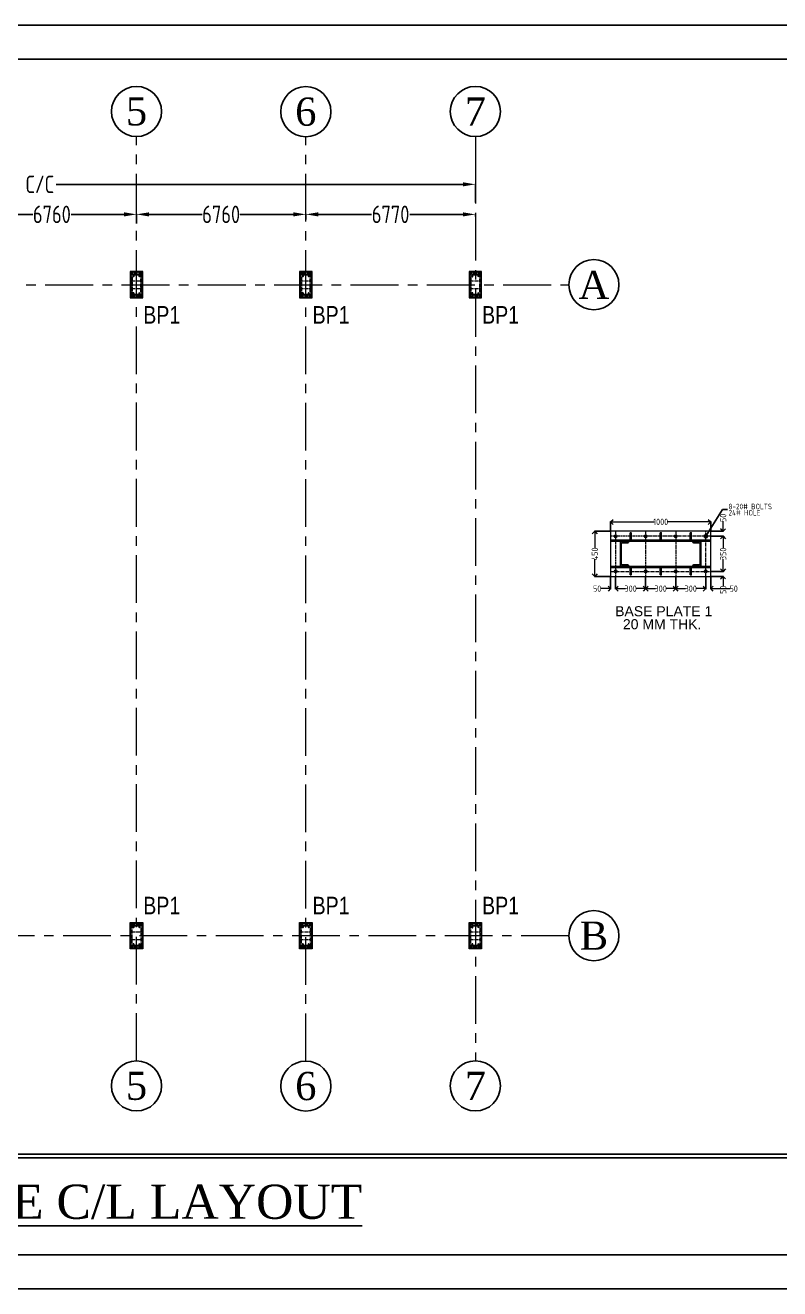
# Model space of a CAD drawing. Header units: millimetres. Extents: x 3470347 to 5996549, y -3470518 to 17149644.
# Drawn here: x 4746616 to 4776740, y 6948529 to 6998991 of the extents above; entities that cross this region are included whole.
import ezdxf
from ezdxf.enums import TextEntityAlignment as Align

# ---------------------------------------------------------------- set-up
doc = ezdxf.new("R2010")
doc.units = ezdxf.units.MM
doc.header["$MEASUREMENT"] = 0
doc.header["$PDMODE"] = 35
doc.header["$PDSIZE"] = -5
doc.linetypes.add('CENTER', pattern=[50.8, 31.75, -6.35, 6.35, -6.35])
doc.linetypes.add('CENTERX2', pattern=[4, 2.5, -0.5, 0.5, -0.5])
doc.layers.get('0').update_dxf_attribs({"linetype": 'CONTINUOUS', "lineweight": 25})
doc.layers.get('DEFPOINTS').update_dxf_attribs({"linetype": 'CONTINUOUS', "lineweight": 25})
for name, color, linetype, lineweight in [('CENTER', 8, 'CENTER', 0), ('GB', 2, 'CONTINUOUS', 20), ('rDIMension', 1, 'CONTINUOUS', 18), ('rRCC 1', 3, 'CONTINUOUS', 25), ('SHEET', 7, 'CONTINUOUS', 15)]:
    doc.layers.add(name, color=color, linetype=linetype, lineweight=lineweight)
for name, color, linetype in [('CP', 2, 'CONTINUOUS'), ('GB PB', 1, 'CONTINUOUS'), ('YQ_AXIS', 4, 'CONTINUOUS')]:
    doc.layers.add(name, color=color, linetype=linetype)
doc.styles.add('Aerial', font='times.ttf')
doc.styles.add('Arial', font='arial.ttf', dxfattribs={"height": 0.2})
doc.styles.add('DIM', font='geniso.shx', dxfattribs={"width": 0.85})
doc.styles.add('YQ_DIM', font='ARCHS.SHX', dxfattribs={"width": 0.8, "bigfont": 'HZDX.SHX'})
doc.dimstyles.new('ST-100', dxfattribs={"dimscale": 100, "dimtxt": 7, "dimasz": 5, "dimexe": 0.18, "dimexo": 0.0625, "dimgap": 0.2, "dimtad": 0, "dimdec": 0, "dimzin": 0, "dimdsep": 46, "dimtxsty": 'DIM', "dimblk": 'OPEN90', "dimcen": 0.09, "dimclrd": 256, "dimclrt": 7, "dimadec": 0, "dimazin": 0, "dimtfac": 1, "dimtdec": 0, "dimtofl": 0, "dimtmove": 0, "dimatfit": 3, "dimldrblk": 'OPEN90', "dimfxl": 1, "dimtolj": 1, "dimtzin": 0, "dimlwd": -1, "dimarcsym": 0})
doc.dimstyles.new('ST-25', dxfattribs={"dimscale": 100, "dimtxt": 2.5, "dimasz": 2, "dimexe": 0.18, "dimexo": 0.0625, "dimgap": 0.2, "dimtad": 0, "dimdec": 0, "dimlfac": 0.25, "dimzin": 0, "dimdsep": 46, "dimtxsty": 'DIM', "dimblk": 'OPEN90', "dimcen": 0.09, "dimclrd": 256, "dimclrt": 7, "dimadec": 0, "dimazin": 0, "dimtfac": 1, "dimtdec": 0, "dimtofl": 0, "dimtmove": 0, "dimatfit": 3, "dimldrblk": 'OPEN90', "dimfxl": 1, "dimtolj": 1, "dimtzin": 0, "dimlwd": -1, "dimarcsym": 0})

# ---------------------------------------------------------------- blocks, each defined once
blk = doc.blocks.new('*D641')
at = {"layer": 'DEFPOINTS', "color": 0}
for p in [(4744298, 6991265), (4751058, 6991438), (4751058, 6991073)]:
    blk.add_point(p, dxfattribs=at)
at = {"layer": 'GB PB', "color": 0, "lineweight": -2}
for p, q in [((4744298, 6991271), (4744298, 6991456)), ((4751058, 6991079), (4751058, 6991456))]:
    blk.add_line(p, q, dxfattribs=at)
at = {"layer": 'GB PB'}
for p, q in [((4744798, 6991438), (4746914, 6991438)), ((4750558, 6991438), (4748442, 6991438))]:
    blk.add_line(p, q, dxfattribs=at)
for points in [[(4744798, 6991521), (4744798, 6991355), (4744298, 6991438)], [(4750558, 6991355), (4750558, 6991521), (4751058, 6991438)]]:
    blk.add_solid(points, dxfattribs=at)
at = {"layer": 'GB PB', "color": 7, "insert": (4747678, 6991438), "char_height": 700, "attachment_point": 5, "style": 'DIM'}
blk.add_mtext('\\A1;6760', dxfattribs=at)
blk = doc.blocks.new('_Open90')
at = {"color": 0, "linetype": 'ByBlock', "lineweight": -2}
for p, q in [((0, 0), (-1, 0)), ((-0.5, 0.5), (0, 0)), ((0, 0), (-0.5, -0.5))]:
    blk.add_line(p, q, dxfattribs=at)
blk = doc.blocks.new('*D642')
at = {"layer": 'DEFPOINTS', "color": 0}
for p in [(4751058, 6991073), (4757818, 6991438), (4757818, 6991225)]:
    blk.add_point(p, dxfattribs=at)
at = {"layer": 'GB PB', "color": 0, "lineweight": -2}
for p, q in [((4751058, 6991079), (4751058, 6991456)), ((4757818, 6991231), (4757818, 6991456))]:
    blk.add_line(p, q, dxfattribs=at)
at = {"layer": 'GB PB'}
for p, q in [((4751558, 6991438), (4753674, 6991438)), ((4757318, 6991438), (4755202, 6991438))]:
    blk.add_line(p, q, dxfattribs=at)
for points in [[(4751558, 6991521), (4751558, 6991355), (4751058, 6991438)], [(4757318, 6991355), (4757318, 6991521), (4757818, 6991438)]]:
    blk.add_solid(points, dxfattribs=at)
at = {"layer": 'GB PB', "color": 7, "insert": (4754438, 6991438), "char_height": 700, "attachment_point": 5, "style": 'DIM'}
blk.add_mtext('\\A1;6760', dxfattribs=at)
blk = doc.blocks.new('*D643')
at = {"layer": 'DEFPOINTS', "color": 0}
for p in [(4757818, 6991225), (4764588, 6991438), (4764588, 6991344)]:
    blk.add_point(p, dxfattribs=at)
at = {"layer": 'GB PB', "color": 0, "lineweight": -2}
for p, q in [((4757818, 6991231), (4757818, 6991456)), ((4764588, 6991350), (4764588, 6991456))]:
    blk.add_line(p, q, dxfattribs=at)
at = {"layer": 'GB PB'}
for p, q in [((4758318, 6991438), (4760439, 6991438)), ((4764088, 6991438), (4761967, 6991438))]:
    blk.add_line(p, q, dxfattribs=at)
for points in [[(4758318, 6991521), (4758318, 6991355), (4757818, 6991438)], [(4764088, 6991355), (4764088, 6991521), (4764588, 6991438)]]:
    blk.add_solid(points, dxfattribs=at)
at = {"layer": 'GB PB', "color": 7, "insert": (4761203, 6991438), "char_height": 700, "attachment_point": 5, "style": 'DIM'}
blk.add_mtext('\\A1;6770', dxfattribs=at)
blk = doc.blocks.new('*D644')
at = {"layer": 'DEFPOINTS', "color": 0}
for p in [(4764588, 6992638), (4724588, 6991907), (4764588, 6991907)]:
    blk.add_point(p, dxfattribs=at)
at = {"layer": 'GB PB', "color": 0, "lineweight": -2}
for p, q in [((4724588, 6991913), (4724588, 6992656)), ((4764588, 6991913), (4764588, 6992656))]:
    blk.add_line(p, q, dxfattribs=at)
at = {"layer": 'GB PB'}
for p, q in [((4725088, 6992638), (4741325, 6992638)), ((4764088, 6992638), (4747851, 6992638))]:
    blk.add_line(p, q, dxfattribs=at)
for points in [[(4725088, 6992722), (4725088, 6992555), (4724588, 6992638)], [(4764088, 6992555), (4764088, 6992722), (4764588, 6992638)]]:
    blk.add_solid(points, dxfattribs=at)
at = {"layer": 'GB PB', "color": 7, "insert": (4744588, 6992638), "char_height": 700, "attachment_point": 5, "style": 'DIM'}
blk.add_mtext('\\A1;40000 COLUMN C/C', dxfattribs=at)
blk = doc.blocks.new('*D645')
at = {"layer": 'DEFPOINTS', "color": 0}
for p in [(4773987, 6979158), (4769987, 6978780), (4773987, 6978780)]:
    blk.add_point(p, dxfattribs=at)
at = {"layer": 'rDIMension', "color": 0, "lineweight": -2}
for p, q in [((4769987, 6978786), (4769987, 6979176)), ((4773987, 6978786), (4773987, 6979176))]:
    blk.add_line(p, q, dxfattribs=at)
at = {"layer": 'rDIMension'}
for p, q in [((4770187, 6979158), (4771722, 6979158)), ((4773787, 6979158), (4772251, 6979158))]:
    blk.add_line(p, q, dxfattribs=at)
at = {"layer": 'rDIMension', "xscale": 200, "yscale": 200, "zscale": 200, "rotation": 180}
blk.add_blockref('_Open90', (4769987, 6979158), dxfattribs=at)
at = {"layer": 'rDIMension', "xscale": 200, "yscale": 200, "zscale": 200}
blk.add_blockref('_Open90', (4773987, 6979158), dxfattribs=at)
at = {"layer": 'rDIMension', "color": 7, "insert": (4771987, 6979158), "char_height": 250, "attachment_point": 5, "style": 'DIM'}
blk.add_mtext('\\A1;1000', dxfattribs=at)
blk = doc.blocks.new('*D646')
at = {"layer": 'DEFPOINTS', "color": 0}
for p in [(4769987, 6978780), (4769356, 6976980), (4769987, 6976980)]:
    blk.add_point(p, dxfattribs=at)
at = {"layer": 'rDIMension', "color": 0, "lineweight": -2}
for p, q in [((4769981, 6978780), (4769338, 6978780)), ((4769981, 6976980), (4769338, 6976980))]:
    blk.add_line(p, q, dxfattribs=at)
at = {"layer": 'rDIMension'}
for p, q in [((4769356, 6978580), (4769356, 6978102)), ((4769356, 6977180), (4769356, 6977658))]:
    blk.add_line(p, q, dxfattribs=at)
at = {"layer": 'rDIMension', "xscale": 200, "yscale": 200, "zscale": 200}
for p, rotation in [((4769356, 6978780), 90), ((4769356, 6976980), 270)]:
    blk.add_blockref('_Open90', p, dxfattribs=dict(at, rotation=rotation))
at = {"layer": 'rDIMension', "color": 7, "insert": (4769356, 6977880), "char_height": 250, "attachment_point": 5, "rotation": 90, "style": 'DIM'}
blk.add_mtext('\\A1;450', dxfattribs=at)
blk = doc.blocks.new('*D647')
at = {"layer": 'DEFPOINTS', "color": 0}
for p in [(4773987, 6978780), (4773987, 6978580), (4774480, 6978780)]:
    blk.add_point(p, dxfattribs=at)
at = {"layer": 'rDIMension'}
for p, q in [((4774480, 6978980), (4774480, 6979180)), ((4774480, 6978380), (4774480, 6978180))]:
    blk.add_line(p, q, dxfattribs=at)
at = {"layer": 'rDIMension', "color": 0, "lineweight": -2}
for p, q in [((4773993, 6978780), (4774498, 6978780)), ((4773993, 6978580), (4774498, 6978580))]:
    blk.add_line(p, q, dxfattribs=at)
at = {"layer": 'rDIMension', "xscale": 200, "yscale": 200, "zscale": 200}
for p, rotation in [((4774480, 6978780), 270), ((4774480, 6978580), 90)]:
    blk.add_blockref('_Open90', p, dxfattribs=dict(at, rotation=rotation))
at = {"layer": 'rDIMension', "color": 7, "insert": (4774480, 6979317), "char_height": 250, "attachment_point": 5, "rotation": 90, "style": 'DIM'}
blk.add_mtext('\\A1;50', dxfattribs=at)
blk = doc.blocks.new('*D648')
at = {"layer": 'DEFPOINTS', "color": 0}
for p in [(4773987, 6978580), (4773987, 6977180), (4774480, 6977180)]:
    blk.add_point(p, dxfattribs=at)
at = {"layer": 'rDIMension', "color": 0, "lineweight": -2}
for p, q in [((4773993, 6978580), (4774498, 6978580)), ((4773993, 6977180), (4774498, 6977180))]:
    blk.add_line(p, q, dxfattribs=at)
at = {"layer": 'rDIMension'}
for p, q in [((4774480, 6978380), (4774480, 6978092)), ((4774480, 6977380), (4774480, 6977669))]:
    blk.add_line(p, q, dxfattribs=at)
at = {"layer": 'rDIMension', "xscale": 200, "yscale": 200, "zscale": 200}
for p, rotation in [((4774480, 6978580), 90), ((4774480, 6977180), 270)]:
    blk.add_blockref('_Open90', p, dxfattribs=dict(at, rotation=rotation))
at = {"layer": 'rDIMension', "color": 7, "insert": (4774480, 6977880), "char_height": 250, "attachment_point": 5, "rotation": 90, "style": 'DIM'}
blk.add_mtext('\\A1;350', dxfattribs=at)
blk = doc.blocks.new('*D649')
at = {"layer": 'DEFPOINTS', "color": 0}
for p in [(4773987, 6977180), (4773987, 6976980), (4774480, 6976980)]:
    blk.add_point(p, dxfattribs=at)
at = {"layer": 'rDIMension'}
for p, q in [((4774480, 6977380), (4774480, 6977580)), ((4774480, 6976780), (4774480, 6976580))]:
    blk.add_line(p, q, dxfattribs=at)
at = {"layer": 'rDIMension', "color": 0, "lineweight": -2}
for p, q in [((4773993, 6977180), (4774498, 6977180)), ((4773993, 6976980), (4774498, 6976980))]:
    blk.add_line(p, q, dxfattribs=at)
at = {"layer": 'rDIMension', "xscale": 200, "yscale": 200, "zscale": 200}
for p, rotation in [((4774480, 6977180), 270), ((4774480, 6976980), 90)]:
    blk.add_blockref('_Open90', p, dxfattribs=dict(at, rotation=rotation))
at = {"layer": 'rDIMension', "color": 7, "insert": (4774480, 6976443), "char_height": 250, "attachment_point": 5, "rotation": 90, "style": 'DIM'}
blk.add_mtext('\\A1;50', dxfattribs=at)
blk = doc.blocks.new('*D650')
at = {"layer": 'DEFPOINTS', "color": 0}
for p in [(4773787, 6976980), (4773987, 6976980), (4773987, 6976490)]:
    blk.add_point(p, dxfattribs=at)
at = {"layer": 'rDIMension', "color": 0, "lineweight": -2}
for p, q in [((4773787, 6976974), (4773787, 6976472)), ((4773987, 6976974), (4773987, 6976472))]:
    blk.add_line(p, q, dxfattribs=at)
at = {"layer": 'rDIMension'}
for p, q in [((4773587, 6976490), (4773387, 6976490)), ((4774187, 6976490), (4774764, 6976490))]:
    blk.add_line(p, q, dxfattribs=at)
at = {"layer": 'rDIMension', "xscale": 200, "yscale": 200, "zscale": 200}
blk.add_blockref('_Open90', (4773787, 6976490), dxfattribs=at)
at = {"layer": 'rDIMension', "xscale": 200, "yscale": 200, "zscale": 200, "rotation": 180}
blk.add_blockref('_Open90', (4773987, 6976490), dxfattribs=at)
at = {"layer": 'rDIMension', "color": 7, "insert": (4774901, 6976490), "char_height": 250, "attachment_point": 5, "style": 'DIM'}
blk.add_mtext('\\A1;50', dxfattribs=at)
blk = doc.blocks.new('*D651')
at = {"layer": 'DEFPOINTS', "color": 0}
for p in [(4772587, 6976980), (4773787, 6976980), (4773787, 6976490)]:
    blk.add_point(p, dxfattribs=at)
at = {"layer": 'rDIMension', "color": 0, "lineweight": -2}
for p, q in [((4772587, 6976974), (4772587, 6976472)), ((4773787, 6976974), (4773787, 6976472))]:
    blk.add_line(p, q, dxfattribs=at)
at = {"layer": 'rDIMension'}
for p, q in [((4772787, 6976490), (4772975, 6976490)), ((4773587, 6976490), (4773398, 6976490))]:
    blk.add_line(p, q, dxfattribs=at)
at = {"layer": 'rDIMension', "xscale": 200, "yscale": 200, "zscale": 200, "rotation": 180}
blk.add_blockref('_Open90', (4772587, 6976490), dxfattribs=at)
at = {"layer": 'rDIMension', "xscale": 200, "yscale": 200, "zscale": 200}
blk.add_blockref('_Open90', (4773787, 6976490), dxfattribs=at)
at = {"layer": 'rDIMension', "color": 7, "insert": (4773187, 6976490), "char_height": 250, "attachment_point": 5, "style": 'DIM'}
blk.add_mtext('\\A1;300', dxfattribs=at)
blk = doc.blocks.new('*D652')
at = {"layer": 'DEFPOINTS', "color": 0}
for p in [(4771387, 6976980), (4772587, 6976974), (4772587, 6976490)]:
    blk.add_point(p, dxfattribs=at)
at = {"layer": 'rDIMension', "color": 0, "lineweight": -2}
for p, q in [((4771387, 6976974), (4771387, 6976472)), ((4772587, 6976968), (4772587, 6976472))]:
    blk.add_line(p, q, dxfattribs=at)
at = {"layer": 'rDIMension'}
for p, q in [((4771587, 6976490), (4771775, 6976490)), ((4772387, 6976490), (4772198, 6976490))]:
    blk.add_line(p, q, dxfattribs=at)
at = {"layer": 'rDIMension', "xscale": 200, "yscale": 200, "zscale": 200, "rotation": 180}
blk.add_blockref('_Open90', (4771387, 6976490), dxfattribs=at)
at = {"layer": 'rDIMension', "xscale": 200, "yscale": 200, "zscale": 200}
blk.add_blockref('_Open90', (4772587, 6976490), dxfattribs=at)
at = {"layer": 'rDIMension', "color": 7, "insert": (4771987, 6976490), "char_height": 250, "attachment_point": 5, "style": 'DIM'}
blk.add_mtext('\\A1;300', dxfattribs=at)
blk = doc.blocks.new('*D653')
at = {"layer": 'DEFPOINTS', "color": 0}
for p in [(4770187, 6976980), (4771387, 6976980), (4771387, 6976490)]:
    blk.add_point(p, dxfattribs=at)
at = {"layer": 'rDIMension', "color": 0, "lineweight": -2}
for p, q in [((4770187, 6976974), (4770187, 6976472)), ((4771387, 6976974), (4771387, 6976472))]:
    blk.add_line(p, q, dxfattribs=at)
at = {"layer": 'rDIMension'}
for p, q in [((4770387, 6976490), (4770575, 6976490)), ((4771187, 6976490), (4770998, 6976490))]:
    blk.add_line(p, q, dxfattribs=at)
at = {"layer": 'rDIMension', "xscale": 200, "yscale": 200, "zscale": 200, "rotation": 180}
blk.add_blockref('_Open90', (4770187, 6976490), dxfattribs=at)
at = {"layer": 'rDIMension', "xscale": 200, "yscale": 200, "zscale": 200}
blk.add_blockref('_Open90', (4771387, 6976490), dxfattribs=at)
at = {"layer": 'rDIMension', "color": 7, "insert": (4770787, 6976490), "char_height": 250, "attachment_point": 5, "style": 'DIM'}
blk.add_mtext('\\A1;300', dxfattribs=at)
blk = doc.blocks.new('*D654')
at = {"layer": 'DEFPOINTS', "color": 0}
for p in [(4769987, 6976980), (4770187, 6976980), (4770187, 6976490)]:
    blk.add_point(p, dxfattribs=at)
at = {"layer": 'rDIMension', "color": 0, "lineweight": -2}
for p, q in [((4769987, 6976974), (4769987, 6976472)), ((4770187, 6976974), (4770187, 6976472))]:
    blk.add_line(p, q, dxfattribs=at)
at = {"layer": 'rDIMension'}
for p, q in [((4769787, 6976490), (4769587, 6976490)), ((4770387, 6976490), (4770587, 6976490))]:
    blk.add_line(p, q, dxfattribs=at)
at = {"layer": 'rDIMension', "xscale": 200, "yscale": 200, "zscale": 200}
blk.add_blockref('_Open90', (4769987, 6976490), dxfattribs=at)
at = {"layer": 'rDIMension', "xscale": 200, "yscale": 200, "zscale": 200, "rotation": 180}
blk.add_blockref('_Open90', (4770187, 6976490), dxfattribs=at)
at = {"layer": 'rDIMension', "color": 7, "insert": (4769450, 6976490), "char_height": 250, "attachment_point": 5, "style": 'DIM'}
blk.add_mtext('\\A1;50', dxfattribs=at)

msp = doc.modelspace()

# ---------------------------------------------------------------- hatches: boundary and pattern name
at = {"transparency": 33554559}
h = msp.add_hatch(color=1, dxfattribs=at)
h.dxf.hatch_style = 1
h.paths.add_polyline_path([(4751182.78, 6989029.27), (4750932.78, 6989029.27), (4750932.78, 6988949.27), (4750936.88, 6988949.27, 0.41421356), (4750946.88, 6988959.27), (4750946.88, 6989012.17, -0.41421356), (4750956.88, 6989022.17), (4751158.68, 6989022.17, -0.41421356), (4751168.68, 6989012.17), (4751168.68, 6988959.27, 0.41421356), (4751178.68, 6988949.27), (4751182.78, 6988949.27)])
h = msp.add_hatch(color=1, dxfattribs=at)
h.dxf.hatch_style = 1
h.paths.add_polyline_path([(4757942.78, 6989029.27), (4757692.78, 6989029.27), (4757692.78, 6988949.27), (4757696.88, 6988949.27, 0.41421356), (4757706.88, 6988959.27), (4757706.88, 6989012.17, -0.41421356), (4757716.88, 6989022.17), (4757918.68, 6989022.17, -0.41421356), (4757928.68, 6989012.17), (4757928.68, 6988959.27, 0.41421356), (4757938.68, 6988949.27), (4757942.78, 6988949.27)])
h = msp.add_hatch(color=1, dxfattribs=at)
h.dxf.hatch_style = 1
h.paths.add_polyline_path([(4764712.78, 6989029.27), (4764462.78, 6989029.27), (4764462.78, 6988949.27), (4764466.88, 6988949.27, 0.41421356), (4764476.88, 6988959.27), (4764476.88, 6989012.17, -0.41421356), (4764486.88, 6989022.17), (4764688.68, 6989022.17, -0.41421356), (4764698.68, 6989012.17), (4764698.68, 6988959.27, 0.41421356), (4764708.68, 6988949.27), (4764712.78, 6988949.27)])
h = msp.add_hatch(color=1, dxfattribs=at)
h.dxf.hatch_style = 1
h.paths.add_polyline_path([(4751182.78, 6988229.27), (4750932.78, 6988229.27), (4750932.78, 6988309.27), (4750936.88, 6988309.27, -0.41421356), (4750946.88, 6988299.27), (4750946.88, 6988246.37, 0.41421356), (4750956.88, 6988236.37), (4751158.68, 6988236.37, 0.41421356), (4751168.68, 6988246.37), (4751168.68, 6988299.27, -0.41421356), (4751178.68, 6988309.27), (4751182.78, 6988309.27)])
h = msp.add_hatch(color=1, dxfattribs=at)
h.dxf.hatch_style = 1
h.paths.add_polyline_path([(4757942.78, 6988229.27), (4757692.78, 6988229.27), (4757692.78, 6988309.27), (4757696.88, 6988309.27, -0.41421356), (4757706.88, 6988299.27), (4757706.88, 6988246.37, 0.41421356), (4757716.88, 6988236.37), (4757918.68, 6988236.37, 0.41421356), (4757928.68, 6988246.37), (4757928.68, 6988299.27, -0.41421356), (4757938.68, 6988309.27), (4757942.78, 6988309.27)])
h = msp.add_hatch(color=1, dxfattribs=at)
h.dxf.hatch_style = 1
h.paths.add_polyline_path([(4764712.78, 6988229.27), (4764462.78, 6988229.27), (4764462.78, 6988309.27), (4764466.88, 6988309.27, -0.41421356), (4764476.88, 6988299.27), (4764476.88, 6988246.37, 0.41421356), (4764486.88, 6988236.37), (4764688.68, 6988236.37, 0.41421356), (4764698.68, 6988246.37), (4764698.68, 6988299.27, -0.41421356), (4764708.68, 6988309.27), (4764712.78, 6988309.27)])
h = msp.add_hatch(color=1, dxfattribs=at)
h.dxf.hatch_style = 1
h.paths.add_polyline_path([(4770386.82, 6977380.24), (4770386.82, 6978380.24), (4770706.82, 6978380.24), (4770706.82, 6978363.84, -0.41421356), (4770666.82, 6978323.84), (4770455.22, 6978323.84, 0.41421356), (4770415.22, 6978283.84), (4770415.22, 6977476.64, 0.41421356), (4770455.22, 6977436.64), (4770666.82, 6977436.64, -0.41421356), (4770706.82, 6977396.64), (4770706.82, 6977380.24)])
h = msp.add_hatch(color=1, dxfattribs=at)
h.dxf.hatch_style = 1
h.paths.add_polyline_path([(4773586.82, 6977380.24), (4773586.82, 6978380.24), (4773266.82, 6978380.24), (4773266.82, 6978363.84, 0.41421356), (4773306.82, 6978323.84), (4773518.42, 6978323.84, -0.41421356), (4773558.42, 6978283.84), (4773558.42, 6977476.64, -0.41421356), (4773518.42, 6977436.64), (4773306.82, 6977436.64, 0.41421356), (4773266.82, 6977396.64), (4773266.82, 6977380.24)])
h = msp.add_hatch(color=1, dxfattribs=at)
h.dxf.hatch_style = 1
h.paths.add_polyline_path([(4751182.78, 6963029.27), (4750932.78, 6963029.27), (4750932.78, 6962949.27), (4750936.88, 6962949.27, 0.41421356), (4750946.88, 6962959.27), (4750946.88, 6963012.17, -0.41421356), (4750956.88, 6963022.17), (4751158.68, 6963022.17, -0.41421356), (4751168.68, 6963012.17), (4751168.68, 6962959.27, 0.41421356), (4751178.68, 6962949.27), (4751182.78, 6962949.27)])
h = msp.add_hatch(color=1, dxfattribs=at)
h.dxf.hatch_style = 1
h.paths.add_polyline_path([(4757942.78, 6963029.27), (4757692.78, 6963029.27), (4757692.78, 6962949.27), (4757696.88, 6962949.27, 0.41421356), (4757706.88, 6962959.27), (4757706.88, 6963012.17, -0.41421356), (4757716.88, 6963022.17), (4757918.68, 6963022.17, -0.41421356), (4757928.68, 6963012.17), (4757928.68, 6962959.27, 0.41421356), (4757938.68, 6962949.27), (4757942.78, 6962949.27)])
h = msp.add_hatch(color=1, dxfattribs=at)
h.dxf.hatch_style = 1
h.paths.add_polyline_path([(4764712.78, 6963029.27), (4764462.78, 6963029.27), (4764462.78, 6962949.27), (4764466.88, 6962949.27, 0.41421356), (4764476.88, 6962959.27), (4764476.88, 6963012.17, -0.41421356), (4764486.88, 6963022.17), (4764688.68, 6963022.17, -0.41421356), (4764698.68, 6963012.17), (4764698.68, 6962959.27, 0.41421356), (4764708.68, 6962949.27), (4764712.78, 6962949.27)])
h = msp.add_hatch(color=1, dxfattribs=at)
h.dxf.hatch_style = 1
h.paths.add_polyline_path([(4751182.78, 6962229.27), (4750932.78, 6962229.27), (4750932.78, 6962309.27), (4750936.88, 6962309.27, -0.41421356), (4750946.88, 6962299.27), (4750946.88, 6962246.37, 0.41421356), (4750956.88, 6962236.37), (4751158.68, 6962236.37, 0.41421356), (4751168.68, 6962246.37), (4751168.68, 6962299.27, -0.41421356), (4751178.68, 6962309.27), (4751182.78, 6962309.27)])
h = msp.add_hatch(color=1, dxfattribs=at)
h.dxf.hatch_style = 1
h.paths.add_polyline_path([(4757942.78, 6962229.27), (4757692.78, 6962229.27), (4757692.78, 6962309.27), (4757696.88, 6962309.27, -0.41421356), (4757706.88, 6962299.27), (4757706.88, 6962246.37, 0.41421356), (4757716.88, 6962236.37), (4757918.68, 6962236.37, 0.41421356), (4757928.68, 6962246.37), (4757928.68, 6962299.27, -0.41421356), (4757938.68, 6962309.27), (4757942.78, 6962309.27)])
h = msp.add_hatch(color=1, dxfattribs=at)
h.dxf.hatch_style = 1
h.paths.add_polyline_path([(4764712.78, 6962229.27), (4764462.78, 6962229.27), (4764462.78, 6962309.27), (4764466.88, 6962309.27, -0.41421356), (4764476.88, 6962299.27), (4764476.88, 6962246.37, 0.41421356), (4764486.88, 6962236.37), (4764688.68, 6962236.37, 0.41421356), (4764698.68, 6962246.37), (4764698.68, 6962299.27, -0.41421356), (4764708.68, 6962309.27), (4764712.78, 6962309.27)])

# ---------------------------------------------------------------- linework, layer by layer
at = {"lineweight": 25}
for p, q in [((4717107.84, 6953906.45, 0), (4778098.43, 6953906.45, 0)), ((4717107.84, 6953756.07, 0), (4778098.43, 6953756.07, 0))]:
    msp.add_line(p, q, dxfattribs=at)
at = {"color": 192, "lineweight": 25, "elevation": 0}
msp.add_lwpolyline([(4715748.46, 6948528.95), (4787116.08, 6948528.95), (4787116.08, 6998990.95), (4715748.46, 6998990.95)], close=True, dxfattribs=at)
at = {"color": 1, "elevation": 0}
for points in [[(4751182.78, 6988949.27), (4751178.68, 6988949.27, -0.41421356), (4751168.68, 6988959.27), (4751168.68, 6989012.17, 0.41421356), (4751158.68, 6989022.17), (4750956.88, 6989022.17, 0.41421356), (4750946.88, 6989012.17), (4750946.88, 6988959.27, -0.41421356), (4750936.88, 6988949.27), (4750932.78, 6988949.27), (4750932.78, 6989029.27), (4751182.78, 6989029.27)], [(4757942.78, 6988949.27), (4757938.68, 6988949.27, -0.41421356), (4757928.68, 6988959.27), (4757928.68, 6989012.17, 0.41421356), (4757918.68, 6989022.17), (4757716.88, 6989022.17, 0.41421356), (4757706.88, 6989012.17), (4757706.88, 6988959.27, -0.41421356), (4757696.88, 6988949.27), (4757692.78, 6988949.27), (4757692.78, 6989029.27), (4757942.78, 6989029.27)], [(4764712.78, 6988949.27), (4764708.68, 6988949.27, -0.41421356), (4764698.68, 6988959.27), (4764698.68, 6989012.17, 0.41421356), (4764688.68, 6989022.17), (4764486.88, 6989022.17, 0.41421356), (4764476.88, 6989012.17), (4764476.88, 6988959.27, -0.41421356), (4764466.88, 6988949.27), (4764462.78, 6988949.27), (4764462.78, 6989029.27), (4764712.78, 6989029.27)], [(4751182.78, 6988309.27), (4751178.68, 6988309.27, 0.41421356), (4751168.68, 6988299.27), (4751168.68, 6988246.37, -0.41421356), (4751158.68, 6988236.37), (4750956.88, 6988236.37, -0.41421356), (4750946.88, 6988246.37), (4750946.88, 6988299.27, 0.41421356), (4750936.88, 6988309.27), (4750932.78, 6988309.27), (4750932.78, 6988229.27), (4751182.78, 6988229.27)], [(4757942.78, 6988309.27), (4757938.68, 6988309.27, 0.41421356), (4757928.68, 6988299.27), (4757928.68, 6988246.37, -0.41421356), (4757918.68, 6988236.37), (4757716.88, 6988236.37, -0.41421356), (4757706.88, 6988246.37), (4757706.88, 6988299.27, 0.41421356), (4757696.88, 6988309.27), (4757692.78, 6988309.27), (4757692.78, 6988229.27), (4757942.78, 6988229.27)], [(4764712.78, 6988309.27), (4764708.68, 6988309.27, 0.41421356), (4764698.68, 6988299.27), (4764698.68, 6988246.37, -0.41421356), (4764688.68, 6988236.37), (4764486.88, 6988236.37, -0.41421356), (4764476.88, 6988246.37), (4764476.88, 6988299.27, 0.41421356), (4764466.88, 6988309.27), (4764462.78, 6988309.27), (4764462.78, 6988229.27), (4764712.78, 6988229.27)], [(4770706.82, 6977380.24), (4770706.82, 6977396.64, 0.41421356), (4770666.82, 6977436.64), (4770455.22, 6977436.64, -0.41421356), (4770415.22, 6977476.64), (4770415.22, 6978283.84, -0.41421356), (4770455.22, 6978323.84), (4770666.82, 6978323.84, 0.41421356), (4770706.82, 6978363.84), (4770706.82, 6978380.24), (4770386.82, 6978380.24), (4770386.82, 6977380.24)], [(4773266.82, 6977380.24), (4773266.82, 6977396.64, -0.41421356), (4773306.82, 6977436.64), (4773518.42, 6977436.64, 0.41421356), (4773558.42, 6977476.64), (4773558.42, 6978283.84, 0.41421356), (4773518.42, 6978323.84), (4773306.82, 6978323.84, -0.41421356), (4773266.82, 6978363.84), (4773266.82, 6978380.24), (4773586.82, 6978380.24), (4773586.82, 6977380.24)], [(4751182.78, 6962949.27), (4751178.68, 6962949.27, -0.41421356), (4751168.68, 6962959.27), (4751168.68, 6963012.17, 0.41421356), (4751158.68, 6963022.17), (4750956.88, 6963022.17, 0.41421356), (4750946.88, 6963012.17), (4750946.88, 6962959.27, -0.41421356), (4750936.88, 6962949.27), (4750932.78, 6962949.27), (4750932.78, 6963029.27), (4751182.78, 6963029.27)], [(4757942.78, 6962949.27), (4757938.68, 6962949.27, -0.41421356), (4757928.68, 6962959.27), (4757928.68, 6963012.17, 0.41421356), (4757918.68, 6963022.17), (4757716.88, 6963022.17, 0.41421356), (4757706.88, 6963012.17), (4757706.88, 6962959.27, -0.41421356), (4757696.88, 6962949.27), (4757692.78, 6962949.27), (4757692.78, 6963029.27), (4757942.78, 6963029.27)], [(4764712.78, 6962949.27), (4764708.68, 6962949.27, -0.41421356), (4764698.68, 6962959.27), (4764698.68, 6963012.17, 0.41421356), (4764688.68, 6963022.17), (4764486.88, 6963022.17, 0.41421356), (4764476.88, 6963012.17), (4764476.88, 6962959.27, -0.41421356), (4764466.88, 6962949.27), (4764462.78, 6962949.27), (4764462.78, 6963029.27), (4764712.78, 6963029.27)], [(4751182.78, 6962309.27), (4751178.68, 6962309.27, 0.41421356), (4751168.68, 6962299.27), (4751168.68, 6962246.37, -0.41421356), (4751158.68, 6962236.37), (4750956.88, 6962236.37, -0.41421356), (4750946.88, 6962246.37), (4750946.88, 6962299.27, 0.41421356), (4750936.88, 6962309.27), (4750932.78, 6962309.27), (4750932.78, 6962229.27), (4751182.78, 6962229.27)], [(4757942.78, 6962309.27), (4757938.68, 6962309.27, 0.41421356), (4757928.68, 6962299.27), (4757928.68, 6962246.37, -0.41421356), (4757918.68, 6962236.37), (4757716.88, 6962236.37, -0.41421356), (4757706.88, 6962246.37), (4757706.88, 6962299.27, 0.41421356), (4757696.88, 6962309.27), (4757692.78, 6962309.27), (4757692.78, 6962229.27), (4757942.78, 6962229.27)], [(4764712.78, 6962309.27), (4764708.68, 6962309.27, 0.41421356), (4764698.68, 6962299.27), (4764698.68, 6962246.37, -0.41421356), (4764688.68, 6962236.37), (4764486.88, 6962236.37, -0.41421356), (4764476.88, 6962246.37), (4764476.88, 6962299.27, 0.41421356), (4764466.88, 6962309.27), (4764462.78, 6962309.27), (4764462.78, 6962229.27), (4764712.78, 6962229.27)]]:
    msp.add_lwpolyline(points, format="xyb", close=True, dxfattribs=at)
at = {"color": 4}
for points in [[(4769986.82, 6978420.24), (4773986.82, 6978420.24)], [(4769986.82, 6978380.24), (4773986.82, 6978380.24)], [(4769986.82, 6977380.24), (4773986.82, 6977380.24)], [(4769986.82, 6977340.24), (4773986.82, 6977340.24)]]:
    msp.add_lwpolyline(points, dxfattribs=at)
for points in [[(4770766.82, 6978720.24), (4770766.82, 6978420.24), (4770806.82, 6978420.24), (4770806.82, 6978720.24)], [(4771966.82, 6978720.24), (4771966.82, 6978420.24), (4772006.82, 6978420.24), (4772006.82, 6978720.24)], [(4773166.82, 6978720.24), (4773166.82, 6978420.24), (4773206.82, 6978420.24), (4773206.82, 6978720.24)], [(4770766.82, 6977040.24), (4770766.82, 6977340.24), (4770806.82, 6977340.24), (4770806.82, 6977040.24)], [(4771966.82, 6977040.24), (4771966.82, 6977340.24), (4772006.82, 6977340.24), (4772006.82, 6977040.24)], [(4773166.82, 6977040.24), (4773166.82, 6977340.24), (4773206.82, 6977340.24), (4773206.82, 6977040.24)]]:
    msp.add_lwpolyline(points, close=True, dxfattribs=at)
at = {"color": 2}
for centre, radius in [((4750882.78, 6989079.27, 0), 12), ((4751232.78, 6989079.27, 0), 12), ((4757642.78, 6989079.27, 0), 12), ((4757992.78, 6989079.27, 0), 12), ((4764412.78, 6989079.27, 0), 12), ((4764762.78, 6989079.27, 0), 12), ((4750882.78, 6988779.27, 0), 12), ((4750882.78, 6988479.27, 0), 12), ((4751232.78, 6988779.27, 0), 12), ((4751232.78, 6988479.27, 0), 12), ((4757642.78, 6988779.27, 0), 12), ((4757642.78, 6988479.27, 0), 12), ((4757992.78, 6988779.27, 0), 12), ((4757992.78, 6988479.27, 0), 12), ((4764412.78, 6988779.27, 0), 12), ((4764412.78, 6988479.27, 0), 12), ((4764762.78, 6988779.27, 0), 12), ((4764762.78, 6988479.27, 0), 12), ((4750882.78, 6988179.27, 0), 12), ((4751232.78, 6988179.27, 0), 12), ((4757642.78, 6988179.27, 0), 12), ((4757992.78, 6988179.27, 0), 12), ((4764412.78, 6988179.27, 0), 12), ((4764762.78, 6988179.27, 0), 12), ((4770186.82, 6978580.24, 0), 48), ((4771386.82, 6978580.24, 0), 48), ((4772586.82, 6978580.24, 0), 48), ((4773786.82, 6978580.24, 0), 48), ((4770186.82, 6977180.24, 0), 48), ((4771386.82, 6977180.24, 0), 48), ((4772586.82, 6977180.24, 0), 48), ((4773786.82, 6977180.24, 0), 48), ((4750882.78, 6963079.27, 0), 12), ((4750882.78, 6962779.27, 0), 12), ((4751232.78, 6963079.27, 0), 12), ((4751232.78, 6962779.27, 0), 12), ((4757642.78, 6963079.27, 0), 12), ((4757642.78, 6962779.27, 0), 12), ((4757992.78, 6963079.27, 0), 12), ((4757992.78, 6962779.27, 0), 12), ((4764412.78, 6963079.27, 0), 12), ((4764412.78, 6962779.27, 0), 12), ((4764762.78, 6963079.27, 0), 12), ((4764762.78, 6962779.27, 0), 12), ((4750882.78, 6962479.27, 0), 12), ((4751232.78, 6962479.27, 0), 12), ((4757642.78, 6962479.27, 0), 12), ((4757992.78, 6962479.27, 0), 12), ((4764412.78, 6962479.27, 0), 12), ((4764762.78, 6962479.27, 0), 12), ((4750882.78, 6962179.27, 0), 12), ((4751232.78, 6962179.27, 0), 12), ((4757642.78, 6962179.27, 0), 12), ((4757992.78, 6962179.27, 0), 12), ((4764412.78, 6962179.27, 0), 12), ((4764762.78, 6962179.27, 0), 12)]:
    msp.add_circle(centre, radius, dxfattribs=at)
at = {"layer": 'CENTER', "ltscale": 60}
for p, q in [((4751057.78, 6957629.27, 0), (4751057.78, 6994545.92, 0)), ((4757817.78, 6957623.02, 0), (4757817.78, 6994539.67, 0)), ((4764587.78, 6994545.92, 0), (4764587.78, 6957629.27, 0)), ((4719984, 6988629.27, 0), (4768319.9, 6988629.27, 0)), ((4768319.9, 6962629.27, 0), (4719984, 6962629.27, 0))]:
    msp.add_line(p, q, dxfattribs=at)
at = {"layer": 'GB', "color": 8, "linetype": 'CENTERX2', "ltscale": 50}
for p, q in [((4751282.78, 6989079.27, 0), (4750832.78, 6989079.27, 0)), ((4750882.78, 6989129.27, 0), (4750882.78, 6988129.27, 0)), ((4751232.78, 6988129.27, 0), (4751232.78, 6989129.27, 0)), ((4758042.78, 6989079.27, 0), (4757592.78, 6989079.27, 0)), ((4757642.78, 6989129.27, 0), (4757642.78, 6988129.27, 0)), ((4757992.78, 6988129.27, 0), (4757992.78, 6989129.27, 0)), ((4764812.78, 6989079.27, 0), (4764362.78, 6989079.27, 0)), ((4764412.78, 6989129.27, 0), (4764412.78, 6988129.27, 0)), ((4764762.78, 6988129.27, 0), (4764762.78, 6989129.27, 0)), ((4750832.78, 6988779.27, 0), (4751282.78, 6988779.27, 0)), ((4757592.78, 6988779.27, 0), (4758042.78, 6988779.27, 0)), ((4764362.78, 6988779.27, 0), (4764812.78, 6988779.27, 0)), ((4750832.78, 6988479.27, 0), (4751282.78, 6988479.27, 0)), ((4750832.78, 6988179.27, 0), (4751282.78, 6988179.27, 0)), ((4757592.78, 6988479.27, 0), (4758042.78, 6988479.27, 0)), ((4757592.78, 6988179.27, 0), (4758042.78, 6988179.27, 0)), ((4764362.78, 6988479.27, 0), (4764812.78, 6988479.27, 0)), ((4764362.78, 6988179.27, 0), (4764812.78, 6988179.27, 0)), ((4773986.82, 6978580.24, 0), (4769986.82, 6978580.24, 0)), ((4770186.82, 6978780.24, 0), (4770186.82, 6976980.24, 0)), ((4771386.82, 6978780.24, 0), (4771386.82, 6976980.24, 0)), ((4772586.82, 6978780.24, 0), (4772586.82, 6976980.24, 0)), ((4773786.82, 6976980.24, 0), (4773786.82, 6978780.24, 0)), ((4769986.82, 6977180.24, 0), (4773986.82, 6977180.24, 0)), ((4750832.78, 6963079.27, 0), (4751282.78, 6963079.27, 0)), ((4750832.78, 6962779.27, 0), (4751282.78, 6962779.27, 0)), ((4750882.78, 6962129.27, 0), (4750882.78, 6963129.27, 0)), ((4751232.78, 6963129.27, 0), (4751232.78, 6962129.27, 0)), ((4757592.78, 6963079.27, 0), (4758042.78, 6963079.27, 0)), ((4757592.78, 6962779.27, 0), (4758042.78, 6962779.27, 0)), ((4757642.78, 6962129.27, 0), (4757642.78, 6963129.27, 0)), ((4757992.78, 6963129.27, 0), (4757992.78, 6962129.27, 0)), ((4764362.78, 6963079.27, 0), (4764812.78, 6963079.27, 0)), ((4764362.78, 6962779.27, 0), (4764812.78, 6962779.27, 0)), ((4764412.78, 6962129.27, 0), (4764412.78, 6963129.27, 0)), ((4764762.78, 6963129.27, 0), (4764762.78, 6962129.27, 0)), ((4750832.78, 6962479.27, 0), (4751282.78, 6962479.27, 0)), ((4757592.78, 6962479.27, 0), (4758042.78, 6962479.27, 0)), ((4764362.78, 6962479.27, 0), (4764812.78, 6962479.27, 0)), ((4751282.78, 6962179.27, 0), (4750832.78, 6962179.27, 0)), ((4758042.78, 6962179.27, 0), (4757592.78, 6962179.27, 0)), ((4764812.78, 6962179.27, 0), (4764362.78, 6962179.27, 0))]:
    msp.add_line(p, q, dxfattribs=at)
at = {"layer": 'GB', "color": 4, "elevation": 0}
for points in [[(4751307.78, 6989154.27), (4750807.78, 6989154.27), (4750807.78, 6988104.27), (4751307.78, 6988104.27)], [(4758067.78, 6989154.27), (4757567.78, 6989154.27), (4757567.78, 6988104.27), (4758067.78, 6988104.27)], [(4764837.78, 6989154.27), (4764337.78, 6989154.27), (4764337.78, 6988104.27), (4764837.78, 6988104.27)], [(4751307.78, 6962104.27), (4750807.78, 6962104.27), (4750807.78, 6963154.27), (4751307.78, 6963154.27)], [(4758067.78, 6962104.27), (4757567.78, 6962104.27), (4757567.78, 6963154.27), (4758067.78, 6963154.27)], [(4764837.78, 6962104.27), (4764337.78, 6962104.27), (4764337.78, 6963154.27), (4764837.78, 6963154.27)]]:
    msp.add_lwpolyline(points, close=True, dxfattribs=at)
at = {"layer": 'GB', "color": 5, "elevation": 0}
for points in [[(4751282.78, 6989129.27), (4750832.78, 6989129.27), (4750832.78, 6988129.27), (4751282.78, 6988129.27)], [(4758042.78, 6989129.27), (4757592.78, 6989129.27), (4757592.78, 6988129.27), (4758042.78, 6988129.27)], [(4764812.78, 6989129.27), (4764362.78, 6989129.27), (4764362.78, 6988129.27), (4764812.78, 6988129.27)], [(4773986.82, 6976980.24), (4773986.82, 6978780.24), (4769986.82, 6978780.24), (4769986.82, 6976980.24)], [(4751282.78, 6962129.27), (4750832.78, 6962129.27), (4750832.78, 6963129.27), (4751282.78, 6963129.27)], [(4758042.78, 6962129.27), (4757592.78, 6962129.27), (4757592.78, 6963129.27), (4758042.78, 6963129.27)], [(4764812.78, 6962129.27), (4764362.78, 6962129.27), (4764362.78, 6963129.27), (4764812.78, 6963129.27)]]:
    msp.add_lwpolyline(points, close=True, dxfattribs=at)
at = {"layer": 'SHEET', "color": 220, "lineweight": 25, "elevation": 0}
msp.add_lwpolyline([(4717107.84, 6949885.78), (4785756.7, 6949885.78), (4785756.7, 6997634.12), (4717107.84, 6997634.12)], close=True, dxfattribs=at)
at = {"layer": 'YQ_AXIS', "color": 1}
for centre in [(4751057.78, 6995545.92, 0), (4757817.78, 6995539.67, 0), (4764587.78, 6995545.92, 0), (4769319.9, 6988629.27, 0), (4769319.9, 6962629.27, 0), (4751057.78, 6956629.27, 0), (4757817.78, 6956623.02, 0), (4764587.78, 6956629.27, 0)]:
    msp.add_circle(centre, 1000, dxfattribs=at)

# ---------------------------------------------------------------- texts
at = {"color": 7, "lineweight": 25, "insert": (4747603.14, 6951993.96, 0), "char_height": 1366.6208, "width": 56263.3386, "attachment_point": 5, "style": 'Arial'}
msp.add_mtext('{\\ftimes new roman|b0|i0|c0|p0;\\LBASE PLATE C/L LAYOUT}', dxfattribs=at)
at = {"layer": 'CP', "transparency": 16777216, "char_height": 700, "style": 'YQ_DIM'}
for insert, attachment_point in [((4751325.85, 6987075.24, 0), 7), ((4758085.85, 6987075.24, 0), 7), ((4764855.85, 6987075.24, 0), 7), ((4751325.85, 6964183.3, 0), 1), ((4758085.85, 6964183.3, 0), 1), ((4764855.85, 6964183.3, 0), 1)]:
    msp.add_mtext_dynamic_manual_height_columns('{\\fArial|b0|i0|c0|p34;\\C6;BP1}', width=302.8267, gutter_width=2560.24, heights=[-702.86], dxfattribs=dict(at, insert=insert, attachment_point=attachment_point))
at = {"layer": 'rRCC 1', "color": 7, "insert": (4774695.64, 6979646.15, 0), "char_height": 220, "attachment_point": 4, "line_spacing_factor": 0.681818, "style": 'DIM'}
msp.add_mtext('\\A1;8-20# BOLTS\\P24# HOLE', dxfattribs=at)
at = {"layer": 'rRCC 1', "color": 7, "char_height": 400, "attachment_point": 4, "style": 'Arial'}
for s, insert in [('\\A1;BASE PLATE 1', (4770167.7, 6975584.95)), ('\\A1;20 MM THK.', (4770478.56, 6975066.84))]:
    msp.add_mtext(s, dxfattribs=dict(at, insert=insert))
at = {"layer": 'YQ_AXIS', "color": 1, "style": 'Aerial'}
for s, p in [('5', (4751057.78, 6995545.92, 0)), ('6', (4757817.78, 6995539.67, 0)), ('7', (4764587.78, 6995545.92, 0)), ('A', (4769319.9, 6988629.27, 0)), ('B', (4769319.9, 6962629.27, 0)), ('5', (4751057.78, 6956629.27, 0)), ('6', (4757817.78, 6956623.02, 0)), ('7', (4764587.78, 6956629.27, 0))]:
    msp.add_text(s, height=1125, dxfattribs=at).set_placement(p, align=Align.MIDDLE)

# ---------------------------------------------------------------- dimensions: what is measured, and where the dimension line sits
at = {"layer": 'GB PB'}
dim = msp.add_linear_dim(base=(4764587.78, 6992638.31, 0), p1=(4724587.78, 6991907.15, 0), p2=(4764587.78, 6991907.15, 0), text='<> COLUMN C/C', dimstyle='ST-100', override={"dimtxt": 7, "dimasz": 5, "dimtxsty": 'DIM', "dimtmove": 1}, dxfattribs=at)
dim.commit()
dim.dimension.update_dxf_attribs({"geometry": '*D644', "text_midpoint": (4744587.78, 6992638.31, 0)})
for base, p1, p2, picture, middle in [((4751057.78, 6991438.14, 0), (4744297.78, 6991264.8, 0), (4751057.78, 6991072.94, 0), '*D641', (4747677.78, 6991438.14, 0)), ((4757817.78, 6991438.14, 0), (4751057.78, 6991072.94, 0), (4757817.78, 6991225.18, 0), '*D642', (4754437.78, 6991438.14, 0)), ((4764587.78, 6991438.14, 0), (4757817.78, 6991225.18, 0), (4764587.78, 6991344.04, 0), '*D643', (4761202.78, 6991438.14, 0))]:
    dim = msp.add_linear_dim(base=base, p1=p1, p2=p2, dimstyle='ST-100', override={"dimtxt": 7, "dimasz": 5, "dimtmove": 1}, dxfattribs=at)
    dim.commit()
    dim.dimension.update_dxf_attribs({"geometry": picture, "text_midpoint": middle})
at = {"layer": 'rDIMension'}
for base, p1, p2, picture, middle in [((4774479.53, 6978780.24), (4773986.82, 6978580.24, 0), (4773986.82, 6978780.24), '*D647', (4774479.53, 6979317.2)), ((4769356.01, 6976980.24), (4769986.82, 6978780.24, 0), (4769986.82, 6976980.24, 0), '*D646', (4769356.01, 6977880.24)), ((4774479.53, 6977180.24), (4773986.82, 6978580.24), (4773986.82, 6977180.24), '*D648', (4774479.53, 6977880.24)), ((4774479.53, 6976980.24), (4773986.82, 6977180.24), (4773986.82, 6976980.24), '*D649', (4774479.53, 6976443.28))]:
    dim = msp.add_linear_dim(base=base, p1=p1, p2=p2, angle=90, dimstyle='ST-25', override={"dimblk": 'Open90'}, dxfattribs=at)
    dim.commit()
    dim.dimension.update_dxf_attribs({"geometry": picture, "text_midpoint": middle})
dim = msp.add_linear_dim(base=(4773986.82, 6979157.97), p1=(4769986.82, 6978780.24, 0), p2=(4773986.82, 6978780.24, 0), dimstyle='ST-25', dxfattribs=at)
dim.commit()
dim.dimension.update_dxf_attribs({"geometry": '*D645', "text_midpoint": (4771986.82, 6979157.97)})
for base, p1, p2, picture, middle in [((4770186.82, 6976489.68), (4769986.82, 6976980.24), (4770186.82, 6976980.24), '*D654', (4769449.86, 6976489.68)), ((4773986.82, 6976489.68), (4773786.82, 6976980.24, 0), (4773986.82, 6976980.24), '*D650', (4774901.07, 6976489.68))]:
    dim = msp.add_linear_dim(base=base, p1=p1, p2=p2, dimstyle='ST-25', override={"dimblk": 'Open90'}, dxfattribs=at)
    dim.commit()
    dim.dimension.update_dxf_attribs({"geometry": picture, "text_midpoint": middle, "dimtype": 160})
for base, p1, p2, picture, middle in [((4771386.82, 6976489.68), (4770186.82, 6976980.24, 0), (4771386.82, 6976980.24), '*D653', (4770786.82, 6976489.68)), ((4772586.82, 6976489.68), (4771386.82, 6976980.24, 0), (4772586.82, 6976973.99), '*D652', (4771986.82, 6976489.68)), ((4773786.82, 6976489.68), (4772586.82, 6976980.24, 0), (4773786.82, 6976980.24, 0), '*D651', (4773186.82, 6976489.68))]:
    dim = msp.add_linear_dim(base=base, p1=p1, p2=p2, dimstyle='ST-25', override={"dimblk": 'Open90'}, dxfattribs=at)
    dim.commit()
    dim.dimension.update_dxf_attribs({"geometry": picture, "text_midpoint": middle})

# ---------------------------------------------------------------- leaders
at = {"layer": 'rRCC 1'}
msp.add_leader([(4773786.82, 6978580.24, 0), (4774455.17, 6979646.15, 0), (4774660.85, 6979646.15, 0)], dimstyle='ST-100', override={"dimasz": 1.3, "dimldrblk": 'Origin'}, dxfattribs=at)

doc.saveas('drawing.dxf')
